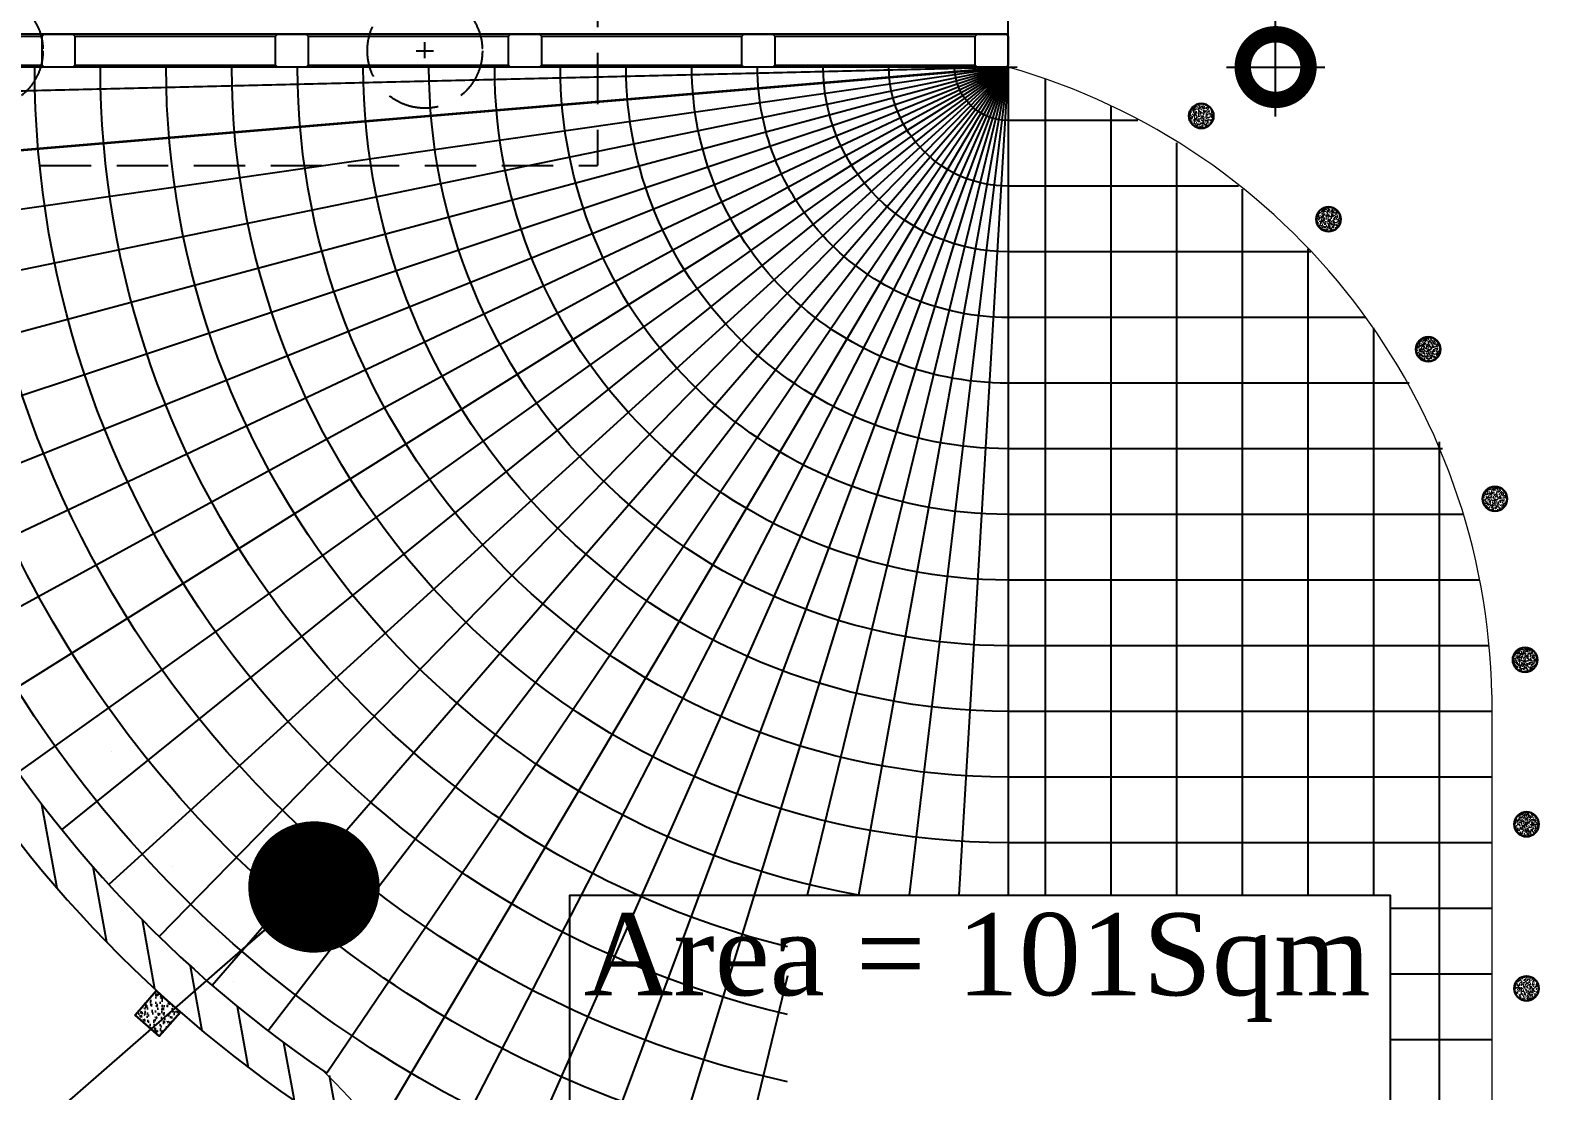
# Model space of a CAD drawing. Header units: millimetres. Extents: x 645430 to 1329725, y -477752 to 44877.
# Drawn here: x 934284 to 943468, y -239631 to -233170 of the extents above; entities that cross this region are included whole.
import ezdxf

# ---------------------------------------------------------------- set-up
doc = ezdxf.new("R2010")
doc.units = ezdxf.units.MM
doc.header["$LTSCALE"] = 250
doc.header["$PDMODE"] = 2
for name, pattern in [('ACAD_ISO03W100', [30, 12, -18]), ('CENTER', [2, 1.25, -0.25, 0.25, -0.25]), ('DASHED2', [0.375, 0.25, -0.125])]:
    doc.linetypes.add(name, pattern=pattern)
for name, color, linetype in [('Abutment W Line', 200, 'Continuous'), ('Bearing  peat', 11, 'Continuous'), ('Dimision', 4, 'Continuous'), ('Elevation', 21, 'Continuous'), ('Extra Line', 145, 'Continuous'), ('hatch', 35, 'Continuous'), ('Hatching', 35, 'Continuous'), ('Level_text', 7, 'Continuous'), ('Pile', 11, 'Continuous'), ('Ralling', 6, 'Continuous')]:
    doc.layers.add(name, color=color, linetype=linetype)
for name, color, linetype, lineweight in [('Gurd Post', 231, 'Continuous', 30), ('Pucca Road', 1, 'Continuous', 30), ('RL', 7, 'Continuous', 18)]:
    doc.layers.add(name, color=color, linetype=linetype, lineweight=lineweight)
doc.styles.get("Standard").update_dxf_attribs({"font": 'times.ttf'})
doc.dimstyles.new('dim_800', dxfattribs={"dimscale": 0, "dimtxt": 800, "dimasz": 300, "dimexe": 300, "dimexo": 300, "dimgap": 400, "dimtad": 1, "dimdec": 0, "dimtxsty": 'Standard', "dimblk": 'DOTSMALL', "dimcen": 2.5, "dimdle": 300, "dimclrd": 256, "dimclre": 256, "dimclrt": 256, "dimadec": 0, "dimazin": 0, "dimtfac": 1, "dimtdec": 0, "dimtix": 1, "dimtmove": 0, "dimatfit": 3, "dimldrblk": 'DOT', "dimfxl": 300, "dimfxlon": 1, "dimlwd": -1, "dimarcsym": 0})
doc.dimstyles.new('ISO-25', dxfattribs={"dimtxt": 75, "dimasz": 45, "dimexe": 125, "dimexo": 75.625, "dimgap": 60, "dimtad": 1, "dimdec": 0, "dimtxsty": 'Standard', "dimblk": 'DOT', "dimcen": 52.5, "dimdle": 100, "dimclrd": 256, "dimclre": 256, "dimclrt": 256, "dimadec": 0, "dimazin": 0, "dimtfac": 1, "dimtdec": 0, "dimtix": 1, "dimtmove": 0, "dimatfit": 3, "dimldrblk": 'DOT', "dimfxl": 1, "dimlwd": -1, "dimarcsym": 0})
pattern_1 = [(45, (28908.872, -337.994), (-33.67596, 33.67596), [])]
pattern_2 = [(0, (11736.619, 5662.658), (0, 19.05), [])]

# ---------------------------------------------------------------- blocks, each defined once
blk = doc.blocks.new('_Dot')
at = {"color": 0, "linetype": 'ByBlock', "lineweight": -2}
blk.add_line((-0.5, 0), (-1, 0), dxfattribs=at)
at = {"color": 0, "linetype": 'ByBlock', "const_width": 0.5}
blk.add_lwpolyline([(-0.25, 0, 1), (0.25, 0, 1)], format="xyb", close=True, dxfattribs=at)
blk = doc.blocks.new('_DotSmall')
at = {"color": 0, "linetype": 'ByBlock', "const_width": 0.5}
blk.add_lwpolyline([(-0.0625, 0, 1), (0.0625, 0, 1)], format="xyb", close=True, dxfattribs=at)
blk = doc.blocks.new('*D359')
at = {"layer": 'Defpoints', "color": 0, "ltscale": 5, "transparency": 16777216}
for p in [(940288.6, -223594.9), (941865.8, -223594.9), (940288.6, -233394.9)]:
    blk.add_point(p, dxfattribs=at)
at = {"layer": 'Level_text', "ltscale": 5, "transparency": 16777216}
blk.add_line((941865.8, -233694.9), (941865.8, -223294.9), dxfattribs=at)
at = {"layer": 'Level_text', "lineweight": -2, "ltscale": 5, "transparency": 16777216}
for p, q in [((941565.8, -223594.9), (942165.8, -223594.9)), ((941565.8, -233394.9), (942165.8, -233394.9))]:
    blk.add_line(p, q, dxfattribs=at)
at = {"layer": 'Level_text', "ltscale": 5, "transparency": 16777216, "xscale": 800, "yscale": 800, "zscale": 800}
for p, rotation in [((941865.8, -223594.9), 90), ((941865.8, -233394.9), 270)]:
    blk.add_blockref('_DotSmall', p, dxfattribs=dict(at, rotation=rotation))
at = {"layer": 'Level_text', "ltscale": 5, "transparency": 16777216, "insert": (941307.7, -228494.9), "char_height": 800, "attachment_point": 5, "rotation": 90}
blk.add_mtext('9800', dxfattribs=at)
blk = doc.blocks.new('A$C0ff41abe')
at = {"layer": 'hatch', "linetype": 'Continuous', "lineweight": 13}
h = blk.add_hatch(dxfattribs=at)
h.set_pattern_fill('ANSI31', color=256, scale=15, style=0)
h.set_pattern_definition(pattern_1)
h.paths.add_polyline_path([(1875, 10562.7), (1100, 10562.7), (1100, 9812.7), (1875, 9812.7)])
h = blk.add_hatch(dxfattribs=at)
h.set_pattern_fill('ANSI31', color=256, scale=15, style=0)
h.set_pattern_definition(pattern_1)
h.paths.add_polyline_path([(1930, 1262.7), (1100, 1262.7), (1100, 2012.7), (1930, 2012.7)])
at = {"layer": 'Hatching', "linetype": 'Continuous', "ltscale": 3}
h = blk.add_hatch(dxfattribs=at)
h.set_pattern_fill('LINE,_I', color=256, scale=6, style=2)
h.set_pattern_definition(pattern_2)
h.paths.add_polyline_path([(1500, 9337.7), (1650, 9337.7), (1650, 9512.7), (1500, 9512.7)])
h.paths.add_polyline_path([(1650, 9512.7), (1650, 9687.7), (1500, 9687.7), (1500, 9512.7)])
h.paths.add_polyline_path([(1350, 9687.7), (1350, 9512.7), (1500, 9512.7), (1500, 9687.7)])
h.paths.add_polyline_path([(1350, 9512.7), (1350, 9337.7), (1500, 9337.7), (1500, 9512.7)])
h = blk.add_hatch(dxfattribs=at)
h.set_pattern_fill('LINE,_I', color=256, scale=6, style=2)
h.set_pattern_definition([(0, (11736.619, 10462.658), (0, 19.05), [])])
h.paths.add_polyline_path([(1500, 7287.7), (1650, 7287.7), (1650, 7112.7), (1500, 7112.7)])
h.paths.add_polyline_path([(1650, 7112.7), (1650, 6937.7), (1500, 6937.7), (1500, 7112.7)])
h.paths.add_polyline_path([(1350, 6937.7), (1350, 7112.7), (1500, 7112.7), (1500, 6937.7)])
h.paths.add_polyline_path([(1350, 7112.7), (1350, 7287.7), (1500, 7287.7), (1500, 7112.7)])
h = blk.add_hatch(dxfattribs=at)
h.set_pattern_fill('LINE,_I', color=256, scale=6, style=2)
h.set_pattern_definition([(0, (11736.619, 8062.658), (0, 19.05), [])])
h.paths.add_polyline_path([(1500, 4887.7), (1650, 4887.7), (1650, 4712.7), (1500, 4712.7)])
h.paths.add_polyline_path([(1650, 4712.7), (1650, 4537.7), (1500, 4537.7), (1500, 4712.7)])
h.paths.add_polyline_path([(1350, 4537.7), (1350, 4712.7), (1500, 4712.7), (1500, 4537.7)])
h.paths.add_polyline_path([(1350, 4712.7), (1350, 4887.7), (1500, 4887.7), (1500, 4712.7)])
h = blk.add_hatch(dxfattribs=at)
h.set_pattern_fill('LINE,_I', color=256, scale=6, style=2)
h.set_pattern_definition(pattern_2)
h.paths.add_polyline_path([(1500, 2487.7), (1650, 2487.7), (1650, 2312.7), (1500, 2312.7)])
h.paths.add_polyline_path([(1650, 2312.7), (1650, 2137.7), (1500, 2137.7), (1500, 2312.7)])
h.paths.add_polyline_path([(1350, 2137.7), (1350, 2312.7), (1500, 2312.7), (1500, 2137.7)])
h.paths.add_polyline_path([(1350, 2312.7), (1350, 2487.7), (1500, 2487.7), (1500, 2312.7)])
at = {"layer": 'Abutment W Line', "ltscale": 5}
for p, q in [((1100, 10812.7), (1930, 10812.7)), ((1100, 7112.7), (1100, 10812.7)), ((1930, 7112.7), (1930, 10812.7)), ((9175, 10812.7), (9175, 10412.7)), ((1100, 10562.7), (1930, 10562.7)), ((1150, 10562.7), (1930, 10562.7)), ((2280, 7112.7), (2280, 10612.7)), ((2280, 10212.7), (6725, 10212.7)), ((2280, 9962.7), (6675, 9962.7)), ((1100, 7112.7), (1100, 1012.7)), ((1930, 7112.7), (1930, 1012.7)), ((2280, 7112.7), (2280, 1212.7)), ((2280, 1862.7), (6675, 1862.7)), ((2280, 1612.7), (6725, 1612.7)), ((9175, 1012.7), (9175, 1412.7)), ((1100, 1262.7), (1930, 1262.7)), ((1100, 1262.7), (1930, 1262.7)), ((1150, 1262.7), (1930, 1262.7)), ((1100, 1012.7), (1930, 1012.7))]:
    blk.add_line(p, q, dxfattribs=at)
at = {"layer": 'Abutment W Line', "linetype": 'ACAD_ISO03W100'}
for q in [(1250, 10812.7), (1250, 1012.7)]:
    blk.add_line((1250, 7112.7), q, dxfattribs=at)
at = {"layer": 'Abutment W Line'}
for p, q in [((9175, 10412.7), (6725, 10212.7)), ((9175, 1412.7), (6725, 1612.7))]:
    blk.add_line(p, q, dxfattribs=at)
at = {"layer": 'Bearing  peat', "linetype": 'Continuous'}
for points in [[(1100, 9212.7), (1930, 9212.7), (1930, 9812.7), (1100, 9812.7)], [(1350, 9337.7), (1650, 9337.7), (1650, 9687.7), (1350, 9687.7)], [(1100, 7412.7), (1930, 7412.7), (1930, 6812.7), (1100, 6812.7)], [(1350, 7287.7), (1650, 7287.7), (1650, 6937.7), (1350, 6937.7)], [(1100, 5012.7), (1930, 5012.7), (1930, 4412.7), (1100, 4412.7)], [(1350, 4887.7), (1650, 4887.7), (1650, 4537.7), (1350, 4537.7)], [(1100, 2612.7), (1930, 2612.7), (1930, 2012.7), (1100, 2012.7)], [(1350, 2487.7), (1650, 2487.7), (1650, 2137.7), (1350, 2137.7)]]:
    blk.add_lwpolyline(points, close=True, dxfattribs=at)
at = {"layer": 'Extra Line', "linetype": 'CENTER', "lineweight": 0, "ltscale": 2}
for p in [(1500, 12795.8), (1500, 0)]:
    blk.add_line(p, (1500, 7112.7), dxfattribs=at)
at = {"layer": 'Extra Line'}
for p, q in [((700, 10765.2), (700, 10660.2)), ((2950, 10765.2), (2950, 10685.2)), ((5625, 10765.2), (5625, 10685.2)), ((647.5, 10712.7), (752.5, 10712.7)), ((2897.5, 10712.7), (3002.5, 10712.7)), ((5572.5, 10712.7), (5677.5, 10712.7)), ((700, 8365.2), (700, 8260.2)), ((647.5, 8312.7), (752.5, 8312.7)), ((2897.5, 8312.7), (3002.5, 8312.7)), ((5625, 7466.3), (5625, 7565.4)), ((5572.5, 7512.9), (5677.5, 7512.9)), ((5572.5, 7512.9), (5677.5, 7512.9)), ((647.5, 5912.7), (752.5, 5912.7)), ((647.5, 5912.7), (752.5, 5912.7)), ((700, 5965.2), (700, 5912.7)), ((700, 5860.2), (700, 5912.7)), ((2897.5, 5912.7), (3002.5, 5912.7)), ((2897.5, 5912.7), (3002.5, 5912.7)), ((2950, 5965.2), (2950, 5912.7)), ((2950, 5860.2), (2950, 5912.7)), ((5625, 4266), (5625, 4365.1)), ((5572.5, 4312.6), (5677.5, 4312.6)), ((5572.5, 4312.6), (5677.5, 4312.6)), ((647.5, 3512.7), (752.5, 3512.7)), ((700, 3460.2), (700, 3565.2)), ((2897.5, 3512.7), (3002.5, 3512.7)), ((2950, 3460.2), (2950, 3565.2)), ((647.5, 1112.7), (752.5, 1112.7)), ((700, 1060.2), (700, 1165.2)), ((2897.5, 1112.3), (3002.5, 1112.3)), ((2950, 1059.8), (2950, 1167.4)), ((5572.5, 1112.7), (5677.5, 1112.7)), ((5625, 1066.2), (5625, 1165.2))]:
    blk.add_line(p, q, dxfattribs=at)
at = {"layer": 'Pile', "color": 4, "linetype": 'DASHED2', "ltscale": 5}
for p, q in [((0, 11412.7), (6675, 11412.7)), ((0, 7112.7), (0, 11412.7)), ((6675, 11412.7), (6675, 412.7)), ((0, 7112.7), (0, 412.7)), ((0, 412.7), (6675, 412.7))]:
    blk.add_line(p, q, dxfattribs=at)
at = {"layer": 'Pile', "linetype": 'ACAD_ISO03W100', "ltscale": 0.02}
blk.add_line((2950, 8365.2), (2950, 8260.2), dxfattribs=at)
at = {"layer": 'Pile', "color": 4, "linetype": 'DASHED2', "ltscale": 5}
for centre in [(700, 10712.7), (2950, 10712.7), (5625, 10712.7), (700, 8312.7), (2950, 8312.7), (5625, 7512.4), (2950, 5912.7), (5625, 4312.1), (700, 3512.7), (2950, 3512.7), (700, 1112.7), (2950, 1112.3), (5625, 1112.3)]:
    blk.add_circle(centre, 350, dxfattribs=at)
for start, end in [(0, 180), (180, 0)]:
    blk.add_arc((700, 5912.7), 350, start, end, dxfattribs=at)
at = {"layer": 'Ralling'}
for p, q in [((9175, 10812.7), (1930, 10812.7)), ((2130, 10800.7), (3295, 10800.7)), ((3495, 10800.7), (4715, 10800.7)), ((4915, 10800.7), (6135, 10800.7)), ((6335, 10800.7), (7555, 10800.7)), ((7755, 10800.7), (8975, 10800.7)), ((9175, 10612.7), (1930, 10612.7)), ((2130, 10624.7), (3295, 10624.7)), ((3495, 10624.7), (4715, 10624.7)), ((4915, 10624.7), (6135, 10624.7)), ((6335, 10624.7), (7555, 10624.7)), ((7755, 10624.7), (8975, 10624.7)), ((9175, 1212.7), (1930, 1212.7)), ((2130, 1200.7), (3295, 1200.7)), ((3495, 1200.7), (4715, 1200.7)), ((4915, 1200.7), (6135, 1200.7)), ((6335, 1200.7), (7555, 1200.7)), ((7755, 1200.7), (8975, 1200.7)), ((9175, 1012.7), (1930, 1012.7)), ((9175, 1012.7), (1930, 1012.7)), ((2130, 1024.7), (3295, 1024.7)), ((3495, 1024.7), (4715, 1024.7)), ((4915, 1024.7), (6135, 1024.7)), ((6335, 1024.7), (7555, 1024.7)), ((7755, 1024.7), (8975, 1024.7))]:
    blk.add_line(p, q, dxfattribs=at)
for points in [[(1942, 10612.7), (2118, 10612.7), (2130, 10624.7), (2130, 10800.7), (2118, 10812.7), (1942, 10812.7), (1930, 10800.7), (1930, 10624.7)], [(3307, 10612.7), (3483, 10612.7), (3495, 10624.7), (3495, 10800.7), (3483, 10812.7), (3307, 10812.7), (3295, 10800.7), (3295, 10624.7)], [(4727, 10612.7), (4903, 10612.7), (4915, 10624.7), (4915, 10800.7), (4903, 10812.7), (4727, 10812.7), (4715, 10800.7), (4715, 10624.7)], [(6147, 10612.7), (6323, 10612.7), (6335, 10624.7), (6335, 10800.7), (6323, 10812.7), (6147, 10812.7), (6135, 10800.7), (6135, 10624.7)], [(7567, 10612.7), (7743, 10612.7), (7755, 10624.7), (7755, 10800.7), (7743, 10812.7), (7567, 10812.7), (7555, 10800.7), (7555, 10624.7)], [(8987, 10612.7), (9163, 10612.7), (9175, 10624.7), (9175, 10800.7), (9163, 10812.7), (8987, 10812.7), (8975, 10800.7), (8975, 10624.7)], [(1942, 1212.7), (2118, 1212.7), (2130, 1200.7), (2130, 1024.7), (2118, 1012.7), (1942, 1012.7), (1930, 1024.7), (1930, 1200.7)], [(3307, 1212.7), (3483, 1212.7), (3495, 1200.7), (3495, 1024.7), (3483, 1012.7), (3307, 1012.7), (3295, 1024.7), (3295, 1200.7)], [(4727, 1212.7), (4903, 1212.7), (4915, 1200.7), (4915, 1024.7), (4903, 1012.7), (4727, 1012.7), (4715, 1024.7), (4715, 1200.7)], [(6147, 1212.7), (6323, 1212.7), (6335, 1200.7), (6335, 1024.7), (6323, 1012.7), (6147, 1012.7), (6135, 1024.7), (6135, 1200.7)], [(7567, 1212.7), (7743, 1212.7), (7755, 1200.7), (7755, 1024.7), (7743, 1012.7), (7567, 1012.7), (7555, 1024.7), (7555, 1200.7)], [(8987, 1212.7), (9163, 1212.7), (9175, 1200.7), (9175, 1024.7), (9163, 1012.7), (8987, 1012.7), (8975, 1024.7), (8975, 1200.7)]]:
    blk.add_lwpolyline(points, close=True, dxfattribs=at)
blk = doc.blocks.new('*U592')
at = {"layer": 'Hatching', "linetype": 'Continuous', "lineweight": 20, "ltscale": 250}
h = blk.add_hatch(dxfattribs=at)
h.set_pattern_fill('AR-CONC', color=256, scale=5, angle=-143.75488, style=0)
h.set_pattern_definition([(266.2451194, (-1654981.096, 1321977.354), (-30.7784181, -18.67321556), [3.75, -41.25]), (211.2451194, (-1654981.096, 1321977.354), (27.83145226, -26.2301851), [3, -33]), (316.6965638, (-1654983.66, 1321975.798), (-2.946966, -44.9034003), [3.1870096, -35.0571056]), (262.4293194, (-1654975.184, 1321969.29), (-47.9293271, -24.8753156), [5.625, -61.875]), (312.880755, (-1654979.18, 1321967.216), (-8.8930675, -66.9116085), [4.7805171, -52.585688]), (207.4292834, (-1654975.184, 1321969.29), (-8.8930675, -66.9116085), [4.5, -49.5]), (237.2451194, (-1654980.695, 1321968.35), (-35.97236557, -1.41028913), [3.75, -41.25]), (182.2451194, (-1654980.695, 1321968.35), (11.62529054, -36.4343926), [3, -33]), (287.6965641, (-1654983.692, 1321968.232), (-24.3470748, -37.8446815), [3.1870095, -35.0571056]), (253.7451194, (-1654981.096, 1321977.354), (9.35068083, -13.78333117), [0, -32.6, 0, -33.5, 0, -33.125]), (223.7451194, (-1654981.096, 1321977.354), (1.05140484, -23.68142728), [0, -19.1, 0, -31.85, 0, -12.625]), (183.7451194, (-1654972.104, 1321983.947), (-22.19302369, -14.87136471), [0, -12.5, 0, -39, 0, -51.75]), (173.7451194, (-1654968.072, 1321986.903), (-20.55752738, -21.2768855), [0, -16.25, 0, -25.9, 0, -36.75])])
h.paths.add_polyline_path([(60.5, 44.3, 1), (-60.5, -44.3, 1)])
h = blk.add_hatch(dxfattribs=at)
h.set_pattern_fill('AR-CONC', color=256, scale=5, angle=-143.75488, style=0)
h.set_pattern_definition([(266.2451194, (-1654981.096, 1321977.354), (-30.7784181, -18.67321556), [3.75, -41.25]), (211.2451194, (-1654981.096, 1321977.354), (27.83145226, -26.2301851), [3, -33]), (316.6965638, (-1654983.66, 1321975.798), (-2.946966, -44.9034003), [3.1870096, -35.0571056]), (262.4293194, (-1654975.184, 1321969.29), (-47.9293271, -24.8753156), [5.625, -61.875]), (312.880755, (-1654979.18, 1321967.216), (-8.8930675, -66.9116085), [4.7805171, -52.585688]), (207.4292834, (-1654975.184, 1321969.29), (-8.8930675, -66.9116085), [4.5, -49.5]), (237.2451194, (-1654980.695, 1321968.35), (-35.97236557, -1.41028913), [3.75, -41.25]), (182.2451194, (-1654980.695, 1321968.35), (11.62529054, -36.4343926), [3, -33]), (287.6965641, (-1654983.692, 1321968.232), (-24.3470748, -37.8446815), [3.1870095, -35.0571056]), (253.7451194, (-1654981.096, 1321977.354), (9.35068083, -13.78333117), [0, -32.6, 0, -33.5, 0, -33.125]), (223.7451194, (-1654981.096, 1321977.354), (1.05140484, -23.68142728), [0, -19.1, 0, -31.85, 0, -12.625]), (183.7451194, (-1654972.104, 1321983.947), (-22.19302369, -14.87136471), [0, -12.5, 0, -39, 0, -51.75]), (173.7451194, (-1654968.072, 1321986.903), (-20.55752738, -21.2768855), [0, -16.25, 0, -25.9, 0, -36.75])])
h.paths.add_polyline_path([(60.5, 44.3, 1), (-60.5, -44.3, 1)])
h = blk.add_hatch(dxfattribs=at)
h.set_pattern_fill('AR-CONC', color=256, scale=5, angle=-143.75488, style=0)
h.set_pattern_definition([(346.2451194, (-1294307.894, 1586386.65), (27.0682549, 23.7341437), [3.75, -41.25]), (41.2451194, (-1294307.894, 1586386.65), (16.641227, -34.43373217), [3, -33]), (295.793675, (-1294305.638, 1586388.628), (43.70948157, -10.69958823), [3.1870096, -35.0571056]), (350.0609194, (-1294301.98, 1586378.585), (38.1431494, 38.2243623), [5.625, -61.875]), (299.609484, (-1294298.803, 1586381.77), (66.4869483, -11.6505667), [4.7805171, -52.585688]), (45.0609554, (-1294301.98, 1586378.585), (66.4869483, -11.6505667), [4.5, -49.5]), (15.2451194, (-1294299.427, 1586383.558), (12.167888, 33.8813002), [3.75, -41.25]), (70.2451194, (-1294299.427, 1586383.558), (31.2485497, -22.0485938), [3, -33]), (324.7936746, (-1294298.413, 1586386.38), (43.41643733, 11.8327062), [3.1870095, -35.0571056]), (358.7451194, (-1294307.894, 1586386.65), (10.33136704, -13.064390724), [0, -32.6, 0, -33.5, 0, -33.125]), (28.7451194, (-1294307.894, 1586386.65), (22.26783073, -8.12767893), [0, -19.1, 0, -31.85, 0, -12.625]), (68.7451194, (-1294316.886, 1586380.058), (20.85948731, 16.69040377), [0, -12.5, 0, -39, 0, -51.75]), (78.7451194, (-1294320.919, 1586377.102), (26.47614388, 13.20346903), [0, -16.25, 0, -25.9, 0, -36.75])])
h.paths.add_polyline_path([(60.5, 44.3, 1), (-60.5, -44.3, 1)])
at = {"layer": 'Gurd Post', "ltscale": 5}
blk.add_circle((0, 0), 75, dxfattribs=at)
blk.add_circle((0, 0), 75, dxfattribs=at)
blk.add_circle((0, 0), 75, dxfattribs=at)
blk = doc.blocks.new('*U593')
at = {"color": 0, "linetype": 'ByBlock', "lineweight": -2, "transparency": 16777216, "rotation": 269.9999999999679}
for p in [(943393, -238007.3), (943393, -239007.3), (943393, -240007.3), (943393, -241007.3), (943393, -242007.3), (943393, -243007.3), (943393, -244007.3), (943393, -245007.3)]:
    blk.add_blockref('*U592', p, dxfattribs=at)

msp = doc.modelspace()

# ---------------------------------------------------------------- hatches: boundary and pattern name
at = {"layer": 'Abutment W Line', "ltscale": 10}
h = msp.add_hatch(dxfattribs=at)
h.set_pattern_fill('ANSI31', color=3, scale=75, angle=55.25509)
h.set_pattern_definition([(100.25509, (657061.98, -807833.33), (-234.32093, -42.393615), [])])
edge = h.paths.add_edge_path()
edge.add_line((936636.3, -240144.3), (935905.3, -239700.1))
edge.add_arc((940237, -233394.6), 7650, 180, 235.51218, ccw=False)
edge.add_line((932587, -233394.6), (932837.1, -233394.6))
edge.add_arc((940237, -233394.6), 7399.9, 180, 233.46672)
edge.add_arc((934901.7, -240928.3), 1840.1, 34.76551, 59.63633, ccw=False)
edge.add_line((936413.4, -239879), (936636.3, -240144.3))
at = {"layer": 'Hatching', "linetype": 'Continuous', "lineweight": 20, "ltscale": 250}
h = msp.add_hatch(dxfattribs=at)
h.set_pattern_fill('AR-CONC', color=256, scale=5, angle=-180, style=0)
h.set_pattern_definition([(230, (388286.49, 1810968.2), (-35.86300913, 3.13760675), [3.75, -41.25]), (175, (388286.49, 1810968.2), (6.9375667, -37.6096067), [3, -33]), (280.4514445, (388283.503, 1810968.46), (-28.92544234, -34.47199955), [3.1870096, -35.0571056]), (226.1842, (388286.49, 1810958.2), (-53.3620665, 8.275964), [5.625, -61.875]), (276.6356355, (388282.044, 1810958.89), (-46.7330973, -48.70593), [4.7805171, -52.585688]), (171.184164, (388286.49, 1810958.2), (-46.7330973, -48.70593), [4.5, -49.5]), (201, (388281.49, 1810960.7), (-29.8453526, 20.13094453), [3.75, -41.25]), (146, (388281.49, 1810960.7), (-12.1657666, -36.25750225), [3, -33]), (251.4514447, (388279.004, 1810962.376), (-42.01111884, -16.12655764), [3.1870095, -35.0571056]), (217.5, (388286.491, 1810968.199), (-0.607992766, -16.64469269), [0, -32.6, 0, -33.5, 0, -33.125]), (187.5, (388286.491, 1810968.199), (-13.15347687, -19.7205856), [0, -19.1, 0, -31.85, 0, -12.625]), (147.5, (388297.641, 1810968.199), (-26.69112181, 1.12774359), [0, -12.5, 0, -39, 0, -51.75]), (137.5, (388302.641, 1810968.2), (-29.15930847, -5.00524912), [0, -16.25, 0, -25.9, 0, -36.75])])
h.paths.add_polyline_path([(941488.3, -233692.5, 1), (941338.3, -233692.5, 1)])
h = msp.add_hatch(dxfattribs=at)
h.set_pattern_fill('AR-CONC', color=256, scale=5, angle=-180, style=0)
h.set_pattern_definition([(230, (388286.49, 1810968.2), (-35.86300913, 3.13760675), [3.75, -41.25]), (175, (388286.49, 1810968.2), (6.9375667, -37.6096067), [3, -33]), (280.4514445, (388283.503, 1810968.46), (-28.92544234, -34.47199955), [3.1870096, -35.0571056]), (226.1842, (388286.49, 1810958.2), (-53.3620665, 8.275964), [5.625, -61.875]), (276.6356355, (388282.044, 1810958.89), (-46.7330973, -48.70593), [4.7805171, -52.585688]), (171.184164, (388286.49, 1810958.2), (-46.7330973, -48.70593), [4.5, -49.5]), (201, (388281.49, 1810960.7), (-29.8453526, 20.13094453), [3.75, -41.25]), (146, (388281.49, 1810960.7), (-12.1657666, -36.25750225), [3, -33]), (251.4514447, (388279.004, 1810962.376), (-42.01111884, -16.12655764), [3.1870095, -35.0571056]), (217.5, (388286.491, 1810968.199), (-0.607992766, -16.64469269), [0, -32.6, 0, -33.5, 0, -33.125]), (187.5, (388286.491, 1810968.199), (-13.15347687, -19.7205856), [0, -19.1, 0, -31.85, 0, -12.625]), (147.5, (388297.641, 1810968.199), (-26.69112181, 1.12774359), [0, -12.5, 0, -39, 0, -51.75]), (137.5, (388302.641, 1810968.2), (-29.15930847, -5.00524912), [0, -16.25, 0, -25.9, 0, -36.75])])
h.paths.add_polyline_path([(941488.3, -233692.5, 1), (941338.3, -233692.5, 1)])
h = msp.add_hatch(dxfattribs=at)
h.set_pattern_fill('AR-CONC', color=256, scale=5, angle=-180, style=0)
h.set_pattern_definition([(310, (835497.22, 1810968.2), (35.86300913, 3.13760675), [3.75, -41.25]), (5, (835497.22, 1810968.2), (-6.9375667, -37.6096067), [3, -33]), (259.5485555, (835500.207, 1810968.46), (28.92544234, -34.47199955), [3.1870096, -35.0571056]), (313.8158, (835497.22, 1810958.2), (53.3620665, 8.275964), [5.625, -61.875]), (263.3643645, (835501.665, 1810958.89), (46.7330973, -48.70593), [4.7805171, -52.585688]), (8.815836, (835497.22, 1810958.2), (46.7330973, -48.70593), [4.5, -49.5]), (339, (835502.22, 1810960.7), (29.8453526, 20.13094453), [3.75, -41.25]), (34, (835502.22, 1810960.7), (12.1657666, -36.25750225), [3, -33]), (288.5485553, (835504.706, 1810962.377), (42.01111884, -16.12655764), [3.1870095, -35.0571056]), (322.5, (835497.219, 1810968.199), (0.60799277, -16.64469269), [0, -32.6, 0, -33.5, 0, -33.125]), (352.5, (835497.219, 1810968.199), (13.15347687, -19.7205856), [0, -19.1, 0, -31.85, 0, -12.625]), (32.5, (835486.069, 1810968.199), (26.69112181, 1.12774359), [0, -12.5, 0, -39, 0, -51.75]), (42.5, (835481.069, 1810968.2), (29.15930847, -5.00524912), [0, -16.25, 0, -25.9, 0, -36.75])])
h.paths.add_polyline_path([(941488.3, -233692.5, 1), (941338.3, -233692.5, 1)])
h = msp.add_hatch(dxfattribs=at)
h.set_pattern_fill('AR-CONC', color=256, scale=5, angle=-193.43872, style=0)
h.set_pattern_definition([(216.5612798, (879395.807, 1882903.81), (-34.1518493, 11.38644756), [3.75, -41.25]), (161.5612798, (879395.807, 1882903.81), (-1.99306046, -38.1921465), [3, -33]), (267.0127243, (879392.96, 1882904.758), (-36.1449096, -26.8056986), [3.1870096, -35.0571056]), (212.7454798, (879393.483, 1882894.083), (-49.9775846, 20.4509845), [5.625, -61.875]), (263.1969153, (879389.32, 1882895.787), (-56.773014, -36.511298), [4.7805171, -52.585688]), (157.7454438, (879393.483, 1882894.083), (-56.773014, -36.511298), [4.5, -49.5]), (187.5612798, (879389.2, 1882897.677), (-24.34962113, 26.51595653), [3.75, -41.25]), (132.5612798, (879389.2, 1882897.677), (-20.25909, -32.4373491), [3, -33]), (238.0127246, (879387.172, 1882899.886), (-44.6087108, -5.9213926), [3.1870095, -35.0571056]), (204.06127985, (879395.807, 1882903.809), (-4.459659254, -16.047644355), [0, -32.6, 0, -33.5, 0, -33.125]), (174.0612798, (879395.807, 1882903.81), (-17.37648964, -16.12368003), [0, -19.1, 0, -31.85, 0, -12.625]), (134.06127985, (879406.652, 1882901.218), (-25.6981998, 7.30002164), [0, -12.5, 0, -39, 0, -51.75]), (124.0612798, (879411.515, 1882900.056), (-29.52414483, 1.90857568), [0, -16.25, 0, -25.9, 0, -36.75])])
h.paths.add_polyline_path([(942260.5, -234339.1, 1), (942114.6, -234304.2, 1)])
h = msp.add_hatch(dxfattribs=at)
h.set_pattern_fill('AR-CONC', color=256, scale=5, angle=-193.43872, style=0)
h.set_pattern_definition([(216.5612798, (879395.807, 1882903.81), (-34.1518493, 11.38644756), [3.75, -41.25]), (161.5612798, (879395.807, 1882903.81), (-1.99306046, -38.1921465), [3, -33]), (267.0127243, (879392.96, 1882904.758), (-36.1449096, -26.8056986), [3.1870096, -35.0571056]), (212.7454798, (879393.483, 1882894.083), (-49.9775846, 20.4509845), [5.625, -61.875]), (263.1969153, (879389.32, 1882895.787), (-56.773014, -36.511298), [4.7805171, -52.585688]), (157.7454438, (879393.483, 1882894.083), (-56.773014, -36.511298), [4.5, -49.5]), (187.5612798, (879389.2, 1882897.677), (-24.34962113, 26.51595653), [3.75, -41.25]), (132.5612798, (879389.2, 1882897.677), (-20.25909, -32.4373491), [3, -33]), (238.0127246, (879387.172, 1882899.886), (-44.6087108, -5.9213926), [3.1870095, -35.0571056]), (204.06127985, (879395.807, 1882903.809), (-4.459659254, -16.047644355), [0, -32.6, 0, -33.5, 0, -33.125]), (174.0612798, (879395.807, 1882903.81), (-17.37648964, -16.12368003), [0, -19.1, 0, -31.85, 0, -12.625]), (134.06127985, (879406.652, 1882901.218), (-25.6981998, 7.30002164), [0, -12.5, 0, -39, 0, -51.75]), (124.0612798, (879411.515, 1882900.056), (-29.52414483, 1.90857568), [0, -16.25, 0, -25.9, 0, -36.75])])
h.paths.add_polyline_path([(942260.5, -234339.1, 1), (942114.6, -234304.2, 1)])
h = msp.add_hatch(dxfattribs=at)
h.set_pattern_fill('AR-CONC', color=256, scale=5, angle=-193.43872, style=0)
h.set_pattern_definition([(296.5612798, (1314361.476, 1778969.69), (35.61024186, -5.2830554), [3.75, -41.25]), (351.5612798, (1314361.476, 1778969.69), (-15.4882794, -34.96749274), [3, -33]), (246.1098354, (1314364.444, 1778969.25), (20.12196246, -40.25054775), [3.1870096, -35.0571056]), (300.3770798, (1314359.152, 1778959.964), (53.8243395, -4.352264), [5.625, -61.875]), (249.9256444, (1314363.64, 1778959.6), (34.1339866, -58.233332), [4.7805171, -52.585688]), (355.377116, (1314359.15, 1778959.964), (34.1339866, -58.233332), [4.5, -49.5]), (325.5612798, (1314364.597, 1778961.233), (33.7066954, 12.64352345), [3.75, -41.25]), (20.5612798, (1314364.597, 1778961.233), (3.4062225, -38.0921251), [3, -33]), (275.1098351, (1314367.405, 1778962.287), (37.11291756, -25.4486015), [3.1870095, -35.0571056]), (309.06127985, (1314361.476, 1778969.69), (-3.27696857, -16.33024577), [0, -32.6, 0, -33.5, 0, -33.125]), (339.0612798, (1314361.476, 1778969.69), (8.21015452, -22.23755411), [0, -19.1, 0, -31.85, 0, -12.625]), (19.06127985, (1314350.632, 1778972.281), (26.222386856, -5.10629186), [0, -12.5, 0, -39, 0, -51.75]), (29.0612798, (1314345.769, 1778973.443), (27.19765252, -11.64497688), [0, -16.25, 0, -25.9, 0, -36.75])])
h.paths.add_polyline_path([(942260.5, -234339.1, 1), (942114.6, -234304.2, 1)])
h = msp.add_hatch(dxfattribs=at)
h.set_pattern_fill('AR-CONC', color=256, scale=5, angle=-206.87744, style=0)
h.set_pattern_definition([(203.1225597, (1373776.293, 1838733.372), (-30.5704688, 19.0117447), [3.75, -41.25]), (148.1225597, (1373776.293, 1838733.372), (-10.8145438, -36.68321127), [3, -33]), (253.5740042, (1373773.745, 1838734.956), (-41.38501234, -17.6714663), [3.1870096, -35.0571056]), (199.3067597, (1373771.77, 1838724.452), (-43.85623435, 31.5060698), [5.625, -61.875]), (249.7581952, (1373768.117, 1838727.08), (-63.7039317, -22.3172374), [4.7805171, -52.585688]), (144.3067237, (1373771.77, 1838724.45), (-63.7039317, -22.3172374), [4.5, -49.5]), (174.1225597, (1373768.442, 1838728.943), (-17.52045776, 31.44890395), [3.75, -41.25]), (119.1225597, (1373768.442, 1838728.943), (-27.24298685, -26.8408646), [3, -33]), (224.5740044, (1373766.982, 1838731.563), (-44.76344426, 4.60803923), [3.1870095, -35.0571056]), (190.6225597, (1373776.293, 1838733.372), (-8.06710626, -14.57179627), [0, -32.6, 0, -33.5, 0, -33.125]), (160.6225597, (1373776.293, 1838733.372), (-20.64793255, -11.64381087), [0, -19.1, 0, -31.85, 0, -12.625]), (120.6225597, (1373786.238, 1838728.331), (-23.29799515, 13.07253652), [0, -12.5, 0, -39, 0, -51.75]), (110.6225597, (1373790.698, 1838726.07), (-28.27218246, 8.71788321), [0, -16.25, 0, -25.9, 0, -36.75])])
h.paths.add_polyline_path([(942861.4, -235147.5, 1), (942727.6, -235079.7, 1)])
h = msp.add_hatch(dxfattribs=at)
h.set_pattern_fill('AR-CONC', color=256, scale=5, angle=-206.87744, style=0)
h.set_pattern_definition([(203.1225597, (1373776.293, 1838733.372), (-30.5704688, 19.0117447), [3.75, -41.25]), (148.1225597, (1373776.293, 1838733.372), (-10.8145438, -36.68321127), [3, -33]), (253.5740042, (1373773.745, 1838734.956), (-41.38501234, -17.6714663), [3.1870096, -35.0571056]), (199.3067597, (1373771.77, 1838724.452), (-43.85623435, 31.5060698), [5.625, -61.875]), (249.7581952, (1373768.117, 1838727.08), (-63.7039317, -22.3172374), [4.7805171, -52.585688]), (144.3067237, (1373771.77, 1838724.45), (-63.7039317, -22.3172374), [4.5, -49.5]), (174.1225597, (1373768.442, 1838728.943), (-17.52045776, 31.44890395), [3.75, -41.25]), (119.1225597, (1373768.442, 1838728.943), (-27.24298685, -26.8408646), [3, -33]), (224.5740044, (1373766.982, 1838731.563), (-44.76344426, 4.60803923), [3.1870095, -35.0571056]), (190.6225597, (1373776.293, 1838733.372), (-8.06710626, -14.57179627), [0, -32.6, 0, -33.5, 0, -33.125]), (160.6225597, (1373776.293, 1838733.372), (-20.64793255, -11.64381087), [0, -19.1, 0, -31.85, 0, -12.625]), (120.6225597, (1373786.238, 1838728.331), (-23.29799515, 13.07253652), [0, -12.5, 0, -39, 0, -51.75]), (110.6225597, (1373790.698, 1838726.07), (-28.27218246, 8.71788321), [0, -16.25, 0, -25.9, 0, -36.75])])
h.paths.add_polyline_path([(942861.4, -235147.5, 1), (942727.6, -235079.7, 1)])
h = msp.add_hatch(dxfattribs=at)
h.set_pattern_fill('AR-CONC', color=256, scale=5, angle=-206.87744, style=0)
h.set_pattern_definition([(283.1225597, (1772677.35, 1636556.765), (33.40738953, -13.41440735), [3.75, -41.25]), (338.1225597, (1772677.35, 1636556.765), (-23.19082424, -30.4104919), [3, -33]), (232.6711152, (1772680.135, 1636555.647), (10.21656537, -43.82489885), [3.1870096, -35.0571056]), (286.9383597, (1772672.83, 1636547.845), (51.3390885, -16.7421538), [5.625, -61.875]), (236.4869242, (1772677.11, 1636546.45), (19.6656335, -64.5717652), [4.7805171, -52.585688]), (341.9383957, (1772672.83, 1636547.845), (19.6656335, -64.5717652), [4.5, -49.5]), (312.1225597, (1772678.42, 1636547.814), (35.722195, 4.4637188), [3.75, -41.25]), (7.1225597, (1772678.42, 1636547.814), (-5.5398529, -37.8407502), [3, -33]), (261.671115, (1772681.397, 1636548.186), (30.1823418, -33.37703117), [3.1870095, -35.0571056]), (295.6225597, (1772677.351, 1636556.765), (-6.98247683, -15.12152331), [0, -32.6, 0, -33.5, 0, -33.125]), (325.6225597, (1772677.35, 1636556.765), (2.81722837, -23.53675157), [0, -19.1, 0, -31.85, 0, -12.625]), (5.6225597, (1772667.405, 1636561.805), (24.31766377, -11.06069699), [0, -12.5, 0, -39, 0, -51.75]), (15.6225597, (1772662.945, 1636564.066), (23.74660101, -17.6470034), [0, -16.25, 0, -25.9, 0, -36.75])])
h.paths.add_polyline_path([(942861.4, -235147.5, 1), (942727.6, -235079.7, 1)])
h = msp.add_hatch(dxfattribs=at)
h.set_pattern_fill('AR-CONC', color=256, scale=5, angle=-220.31616, style=0)
h.set_pattern_definition([(189.6838395, (1844354.726, 1680875.745), (-25.3149909, 25.59592226), [3.75, -41.25]), (134.6838395, (1844354.726, 1680875.745), (-19.043802, -33.1654331), [3, -33]), (240.135284, (1844352.616, 1680877.878), (-44.35879255, -7.5695106), [3.1870096, -35.0571056]), (185.8680395, (1844348.256, 1680868.12), (-35.3332327, 40.8358224), [5.625, -61.875]), (236.319475, (1844345.31, 1680871.523), (-67.1463001, -6.901042), [4.7805171, -52.585688]), (130.8680035, (1844348.256, 1680868.12), (-67.1463001, -6.901042), [4.5, -49.5]), (160.6838395, (1844346.06, 1680873.26), (-9.73184057, 34.65964915), [3.75, -41.25]), (105.6838395, (1844346.06, 1680873.26), (-32.73500555, -19.77452296), [3, -33]), (211.1352843, (1844345.25, 1680876.15), (-42.4668458, 14.885126), [3.1870095, -35.0571056]), (177.18383954, (1844354.726, 1680875.745), (-11.23278307, -12.29796871), [0, -32.6, 0, -33.5, 0, -33.125]), (147.1838395, (1844354.726, 1680875.745), (-22.78865512, -6.52630431), [0, -19.1, 0, -31.85, 0, -12.625]), (107.18383954, (1844363.228, 1680868.531), (-19.62194765, 18.12917426), [0, -12.5, 0, -39, 0, -51.75]), (97.1838395, (1844367.04, 1680865.296), (-25.47198123, 15.04978276), [0, -16.25, 0, -25.9, 0, -36.75])])
h.paths.add_polyline_path([(943257.9, -236073.4, 1), (943143.5, -235976.3, 1)])
h = msp.add_hatch(dxfattribs=at)
h.set_pattern_fill('AR-CONC', color=256, scale=5, angle=-220.31616, style=0)
h.set_pattern_definition([(189.6838395, (1844354.726, 1680875.745), (-25.3149909, 25.59592226), [3.75, -41.25]), (134.6838395, (1844354.726, 1680875.745), (-19.043802, -33.1654331), [3, -33]), (240.135284, (1844352.616, 1680877.878), (-44.35879255, -7.5695106), [3.1870096, -35.0571056]), (185.8680395, (1844348.256, 1680868.12), (-35.3332327, 40.8358224), [5.625, -61.875]), (236.319475, (1844345.31, 1680871.523), (-67.1463001, -6.901042), [4.7805171, -52.585688]), (130.8680035, (1844348.256, 1680868.12), (-67.1463001, -6.901042), [4.5, -49.5]), (160.6838395, (1844346.06, 1680873.26), (-9.73184057, 34.65964915), [3.75, -41.25]), (105.6838395, (1844346.06, 1680873.26), (-32.73500555, -19.77452296), [3, -33]), (211.1352843, (1844345.25, 1680876.15), (-42.4668458, 14.885126), [3.1870095, -35.0571056]), (177.18383954, (1844354.726, 1680875.745), (-11.23278307, -12.29796871), [0, -32.6, 0, -33.5, 0, -33.125]), (147.1838395, (1844354.726, 1680875.745), (-22.78865512, -6.52630431), [0, -19.1, 0, -31.85, 0, -12.625]), (107.18383954, (1844363.228, 1680868.531), (-19.62194765, 18.12917426), [0, -12.5, 0, -39, 0, -51.75]), (97.1838395, (1844367.04, 1680865.296), (-25.47198123, 15.04978276), [0, -16.25, 0, -25.9, 0, -36.75])])
h.paths.add_polyline_path([(943257.9, -236073.4, 1), (943143.5, -235976.3, 1)])
h = msp.add_hatch(dxfattribs=at)
h.set_pattern_fill('AR-CONC', color=256, scale=5, angle=-220.31616, style=0)
h.set_pattern_definition([(269.6838395, (2185346.587, 1391528.228), (29.37508456, -20.81116064), [3.75, -41.25]), (324.6838395, (2185346.587, 1391528.228), (-29.62339513, -24.1881543), [3, -33]), (219.232395, (2185349.034, 1391526.493), (-0.2483104, -44.99931454), [3.1870096, -35.0571056]), (273.4996395, (2185340.117, 1391520.603), (46.04241075, -28.2152111), [5.625, -61.875]), (223.048204, (2185343.953, 1391518.25), (4.1203526, -67.3741248), [4.7805171, -52.585688]), (328.4996755, (2185340.117, 1391520.603), (4.1203526, -67.3741248), [4.5, -49.5]), (298.6838395, (2185345.546, 1391519.274), (35.78147874, -3.96052763), [3.75, -41.25]), (353.6838395, (2185345.546, 1391519.274), (-14.1825553, -35.51714335), [3, -33]), (248.2323948, (2185348.528, 1391518.944), (21.5989232, -39.4776707), [3.1870095, -35.0571056]), (282.18383954, (2185346.587, 1391528.228), (-10.305611286, -13.08471727), [0, -32.6, 0, -33.5, 0, -33.125]), (312.1838395, (2185346.587, 1391528.228), (-2.7299746, -23.54703142), [0, -19.1, 0, -31.85, 0, -12.625]), (352.18383954, (2185338.085, 1391535.442), (21.08125883, -16.40939716), [0, -12.5, 0, -39, 0, -51.75]), (2.1838395, (2185334.272, 1391538.677), (18.99514015, -22.68264622), [0, -16.25, 0, -25.9, 0, -36.75])])
h.paths.add_polyline_path([(943257.9, -236073.4, 1), (943143.5, -235976.3, 1)])
h = msp.add_hatch(dxfattribs=at)
h.set_pattern_fill('AR-CONC', color=256, scale=5, angle=-233.75488, style=0)
h.set_pattern_definition([(176.2451194, (2265361.33, 1417975.514), (-18.67321556, 30.7784181), [3.75, -41.25]), (121.2451194, (2265361.33, 1417975.514), (-26.2301851, -27.83145226), [3, -33]), (226.6965638, (2265359.774, 1417978.08), (-44.9034003, 2.946966), [3.1870096, -35.0571056]), (172.4293194, (2265353.265, 1417969.6), (-24.8753156, 47.9293271), [5.625, -61.875]), (222.880755, (2265351.19, 1417973.595), (-66.9116085, 8.8930675), [4.7805171, -52.585688]), (117.4292834, (2265353.265, 1417969.6), (-66.9116085, 8.8930675), [4.5, -49.5]), (147.2451194, (2265352.325, 1417975.112), (-1.41028913, 35.97236557), [3.75, -41.25]), (92.2451194, (2265352.325, 1417975.112), (-36.4343926, -11.62529054), [3, -33]), (197.6965641, (2265352.208, 1417978.11), (-37.8446815, 24.3470748), [3.1870095, -35.0571056]), (163.7451194, (2265361.33, 1417975.514), (-13.78333117, -9.35068083), [0, -32.6, 0, -33.5, 0, -33.125]), (133.7451194, (2265361.33, 1417975.514), (-23.68142728, -1.05140484), [0, -19.1, 0, -31.85, 0, -12.625]), (93.7451194, (2265367.922, 1417966.521), (-14.87136471, 22.19302369), [0, -12.5, 0, -39, 0, -51.75]), (83.7451194, (2265370.879, 1417962.49), (-21.2768855, 20.55752738), [0, -16.25, 0, -25.9, 0, -36.75])])
h.paths.add_polyline_path([(943428.3, -237066.1, 1), (943339.6, -236945.1, 1)])
h = msp.add_hatch(dxfattribs=at)
h.set_pattern_fill('AR-CONC', color=256, scale=5, angle=-233.75488, style=0)
h.set_pattern_definition([(176.2451194, (2265361.33, 1417975.514), (-18.67321556, 30.7784181), [3.75, -41.25]), (121.2451194, (2265361.33, 1417975.514), (-26.2301851, -27.83145226), [3, -33]), (226.6965638, (2265359.774, 1417978.08), (-44.9034003, 2.946966), [3.1870096, -35.0571056]), (172.4293194, (2265353.265, 1417969.6), (-24.8753156, 47.9293271), [5.625, -61.875]), (222.880755, (2265351.19, 1417973.595), (-66.9116085, 8.8930675), [4.7805171, -52.585688]), (117.4292834, (2265353.265, 1417969.6), (-66.9116085, 8.8930675), [4.5, -49.5]), (147.2451194, (2265352.325, 1417975.112), (-1.41028913, 35.97236557), [3.75, -41.25]), (92.2451194, (2265352.325, 1417975.112), (-36.4343926, -11.62529054), [3, -33]), (197.6965641, (2265352.208, 1417978.11), (-37.8446815, 24.3470748), [3.1870095, -35.0571056]), (163.7451194, (2265361.33, 1417975.514), (-13.78333117, -9.35068083), [0, -32.6, 0, -33.5, 0, -33.125]), (133.7451194, (2265361.33, 1417975.514), (-23.68142728, -1.05140484), [0, -19.1, 0, -31.85, 0, -12.625]), (93.7451194, (2265367.922, 1417966.521), (-14.87136471, 22.19302369), [0, -12.5, 0, -39, 0, -51.75]), (83.7451194, (2265370.879, 1417962.49), (-21.2768855, 20.55752738), [0, -16.25, 0, -25.9, 0, -36.75])])
h.paths.add_polyline_path([(943428.3, -237066.1, 1), (943339.6, -236945.1, 1)])
h = msp.add_hatch(dxfattribs=at)
h.set_pattern_fill('AR-CONC', color=256, scale=5, angle=-233.75488, style=0)
h.set_pattern_definition([(256.2451194, (2529770.626, 1057302.31), (23.7341437, -27.0682549), [3.75, -41.25]), (311.2451194, (2529770.626, 1057302.31), (-34.43373217, -16.641227), [3, -33]), (205.793675, (2529772.604, 1057300.055), (-10.69958823, -43.70948157), [3.1870096, -35.0571056]), (260.0609194, (2529762.56, 1057296.4), (38.2243623, -38.1431494), [5.625, -61.875]), (209.609484, (2529765.746, 1057293.22), (-11.6505667, -66.4869483), [4.7805171, -52.585688]), (315.0609554, (2529762.56, 1057296.4), (-11.6505667, -66.4869483), [4.5, -49.5]), (285.2451194, (2529767.533, 1057293.844), (33.8813002, -12.167888), [3.75, -41.25]), (340.2451194, (2529767.533, 1057293.844), (-22.0485938, -31.2485497), [3, -33]), (234.7936746, (2529770.357, 1057292.83), (11.8327062, -43.41643733), [3.1870095, -35.0571056]), (268.7451194, (2529770.626, 1057302.311), (-13.064390724, -10.33136704), [0, -32.6, 0, -33.5, 0, -33.125]), (298.7451194, (2529770.626, 1057302.311), (-8.12767893, -22.26783073), [0, -19.1, 0, -31.85, 0, -12.625]), (338.7451194, (2529764.033, 1057311.304), (16.69040377, -20.85948731), [0, -12.5, 0, -39, 0, -51.75]), (348.7451194, (2529761.077, 1057315.336), (13.20346903, -26.47614388), [0, -16.25, 0, -25.9, 0, -36.75])])
h.paths.add_polyline_path([(943428.3, -237066.1, 1), (943339.6, -236945.1, 1)])
at = {"layer": 'Pucca Road', "ltscale": 0.5}
h = msp.add_hatch(dxfattribs=at)
h.set_pattern_fill('AR-CONC', color=256, scale=9.751817, angle=990.38011)
h.set_pattern_definition([(320.3801107, (-1131910.48, 7033070.235), (-5.6553084, -69.98496143), [7.31386305, -80.4524935]), (265.3801107, (-1131910.48, 7033070.235), (73.26102414, 14.0171087), [5.85109044, -64.3619948]), (10.8315552, (-1131910.954, 7033064.4), (67.605715, -55.96785255), [6.2158271, -68.37409845]), (316.5643107, (-1131890.98, 7033070.364), (-15.4503324, -104.1802179), [10.9707946, -120.6787403]), (7.0157462, (-1131892.27, 7033061.68), (95.596855, -90.5143156), [9.323746, -102.5612054]), (261.5642747, (-1131890.98, 7033070.36), (95.596855, -90.5143156), [8.7766357, -96.5429923]), (291.3801107, (-1131895.79, 7033060.58), (-38.87562674, -58.46847856), [7.31386305, -80.4524935]), (236.3801107, (-1131895.79, 7033060.58), (70.8711646, -23.2580098), [5.85109044, -64.3619948]), (341.8315555, (-1131899.03, 7033055.71), (31.9955377, -81.72648766), [6.21582694, -68.37409845]), (307.88011072, (-1131910.482, 7033070.235), (32.47035316, -0.97041554), [0, -63.58184942, 0, -65.33717655, 0, -64.60579025]), (277.8801107, (-1131910.482, 7033070.235), (38.63165603, -25.39833221), [0, -37.25194245, 0, -62.11907681, 0, -24.62333892]), (237.88011072, (-1131910.627, 7033091.98), (-1.85410576, -52.07083546), [0, -24.3795435, 0, -76.06417569, 0, -100.93131004]), (227.8801107, (-1131910.69, 7033101.733), (10.1391318, -56.805236), [0, -31.69340654, 0, -50.5144141, 0, -71.67585786])])
h.paths.add_polyline_path([(935051.8, -239022.6), (934923.3, -239169.4), (935070.1, -239297.9), (935198.6, -239151.1)])

# ---------------------------------------------------------------- linework, layer by layer
at = {"color": 5, "ltscale": 10}
msp.add_lwpolyline([(942562.6, -239732.1), (937569, -239732.1), (937569, -238438.5), (942562.6, -238438.5)], close=True, dxfattribs=at)
at = {"lineweight": 0}
msp.add_arc((930255.9, -245279.1), 8189.9, 355.54266, 44.80798, dxfattribs=at)
at = {"layer": 'Abutment W Line', "ltscale": 10}
for points in [[(932587, -233394.6, 0.247068), (935905.3, -239700.1, 0.247068)], [(932837.1, -233394.6, 0.248965), (936090.6, -239523.8, 0.248965)]]:
    msp.add_lwpolyline(points, format="xyb", dxfattribs=at)
at = {"layer": 'Elevation', "ltscale": 10}
for points in [[(940237, -233394.9), (932839.3, -233574.9)], [(940237, -233394.9), (932863.1, -234014.3)], [(940237, -233394.9), (932912.9, -234451.6)], [(940237, -233394.9), (932912.9, -234451.6)], [(940237, -233394.9), (932988.7, -234885.1)], [(940237, -233394.9), (932988.7, -234885.1)], [(940237, -233394.9), (933090.1, -235313.3)], [(940237, -233394.9), (933216.8, -235734.7)], [(940237, -233394.9), (933368.3, -236147.9)], [(940237, -233394.9), (933544.1, -236551.3)], [(940292, -233395.1), (933569, -233558.7)], [(940292, -233395.1), (933590.6, -233958.1)], [(940237, -233394.9), (933743.6, -236943.6)], [(940237, -233394.9), (933966.1, -237323.3)], [(940237, -233394.9), (934210.7, -237689.1)], [(940237, -233394.9), (934476.6, -238039.8)], [(940237, -233394.9), (934762.9, -238374)], [(940237, -233394.9), (935068.6, -238690.5)], [(940237, -233394.9), (935392.5, -238988.4)], [(940237, -233394.9), (935733.6, -239266.5)], [(940237, -233394.9), (936090.6, -239523.8)], [(940237, -233394.9), (936400.2, -239864.1)], [(940237, -233394.9), (936710.5, -240237.9)], [(940237, -233394.9), (937022.2, -240664.7)], [(940237, -233394.9), (937339, -241167.5)], [(940237, -233394.9), (937664.6, -241788.1)], [(940237, -233394.9), (939013.8, -238438.5)], [(940237, -233394.9), (939327.3, -238438.5)], [(940237, -233394.9), (939634.1, -238438.5)], [(940237, -233394.9), (939936.6, -238438.5)], [(940237, -233394.6), (940237, -238438.5)], [(940462, -233468.4), (940462, -238438.5)], [(940862, -233635.6), (940862, -238438.5)], [(941262, -233855.3), (941261.7, -238119.9)], [(941662, -234137.9), (941662, -236119.9)], [(942062, -234501.9), (942062, -238438.5)], [(942462, -234983.4), (942462, -238438.5)], [(942862, -235677.7), (942862, -245915.9)], [(941662, -236119.9), (941662, -238438.5)], [(943108.2, -236520), (940862, -236519.9)], [(943165.4, -236920), (940862, -236919.9)], [(943182, -237320), (940862, -237319.9)], [(943182, -237720), (940862, -237719.9)], [(941262, -238119.9), (941262, -238438.5)], [(943182, -238520), (942562.6, -238520)], [(938894.4, -238931.2), (938000.8, -242615.9)], [(943182, -238920), (942562.6, -238920)], [(943182, -239320), (942562.6, -239320)]]:
    msp.add_lwpolyline(points, dxfattribs=at)
for points in [[(943182, -240520), (940237, -240519.9, -0.414222), (933112, -233394.7)], [(943182, -240120), (940237, -240119.9, -0.414222), (933512, -233394.7)], [(938894.4, -239575.7, -0.352872), (933912, -233394.7)], [(938894.4, -239165.8, -0.348747), (934312, -233394.7)], [(938894.4, -238754.3, -0.34402), (934712, -233394.7)], [(939327.3, -238438.5, -0.362869), (935112, -233394.7)], [(943182, -238120), (940237.1, -238119.9, -0.414222), (935512, -233394.7)], [(940862, -237719.9), (940237.1, -237719.9, -0.414222), (935912, -233394.8)], [(940862, -237319.9), (940237.1, -237319.9, -0.414222), (936312, -233394.8)], [(940862, -236919.9), (940237.1, -236919.9, -0.414222), (936712, -233394.8)], [(940862, -236519.9), (940237.2, -236519.9, -0.414222), (937112, -233394.8)], [(943009.1, -236120), (940237.2, -236119.9, -0.414222), (937512, -233394.8)], [(942880.9, -235720), (940237.2, -235719.9, -0.414222), (937912, -233394.8)], [(942678, -235320), (940237.2, -235319.9, -0.414222), (938312, -233394.8)], [(942415.9, -234920), (940237.2, -234919.9, -0.414222), (938712, -233394.8)], [(942079.3, -234520), (940237.2, -234519.9, -0.414222), (939112, -233394.8)], [(941639.3, -234119.9), (940237.3, -234119.9, -0.414222), (939512, -233394.9)], [(941028, -233719.9), (940237.3, -233719.9, -0.414222), (939912, -233394.9)]]:
    msp.add_lwpolyline(points, format="xyb", dxfattribs=at)
at = {"layer": 'Gurd Post', "ltscale": 5}
for centre in [(941413.3, -233692.5), (941413.3, -233692.5), (941413.3, -233692.5), (942187.6, -234321.7), (942187.6, -234321.7), (942187.6, -234321.7), (942794.5, -235113.6), (942794.5, -235113.6), (942794.5, -235113.6), (943200.7, -236024.9), (943200.7, -236024.9), (943200.7, -236024.9), (943384, -237005.6), (943384, -237005.6), (943384, -237005.6)]:
    msp.add_circle(centre, 75, dxfattribs=at)
at = {"layer": 'Pucca Road', "ltscale": 0.5}
msp.add_lwpolyline([(935198.6, -239151.1), (935070.1, -239297.9), (934923.3, -239169.4), (935051.8, -239022.6)], close=True, dxfattribs=at)
at = {"layer": 'RL', "ltscale": 0.5}
msp.add_line((943182, -237219.5), (943182, -245915.6), dxfattribs=at)
msp.add_arc((939130.2, -237293.2), 4052.4, 1.04093, 74.15016, dxfattribs=at)

# ---------------------------------------------------------------- block references
at = {"ltscale": 10}
msp.add_blockref('A$C0ff41abe', (931062, -234407.6), dxfattribs=at)
msp.add_blockref('*U593', (0, 0))

# ---------------------------------------------------------------- texts
at = {"layer": 'Dimision', "ltscale": 5, "insert": (937654.4, -240045.1), "char_height": 500, "attachment_point": 7, "rotation": 0}
msp.add_mtext_dynamic_manual_height_columns('Area = 101Sqm{\\fMS Shell Dlg 2|b0|i0|c0|p0;\\H0.70834x;\\P} ', width=7323.195, gutter_width=625, heights=[0], dxfattribs=at)

# ---------------------------------------------------------------- dimensions: what is measured, and where the dimension line sits
at = {"layer": 'Level_text', "color": 0, "ltscale": 5}
dim = msp.add_linear_dim(base=(941865.8, -223594.9), p1=(940288.6, -233394.9), p2=(940288.6, -223594.9), angle=90, dimstyle='dim_800', override={"dimscale": 1, "dimasz": 800, "dimgap": 150, "dimtmove": 2}, dxfattribs=at)
dim.commit()
dim.dimension.update_dxf_attribs({"geometry": '*D359', "text_midpoint": (941307.7, -228494.9)})

# ---------------------------------------------------------------- leaders
at = {"layer": 'Dimision', "ltscale": 5}
msp.add_leader([(936011.9, -238389.3, 0), (933065.2, -240958.4, 0), (929728.7, -240958.4, 0)], dimstyle='ISO-25', override={"dimasz": 800, "dimtad": 0}, dxfattribs=at)

doc.saveas('drawing.dxf')
